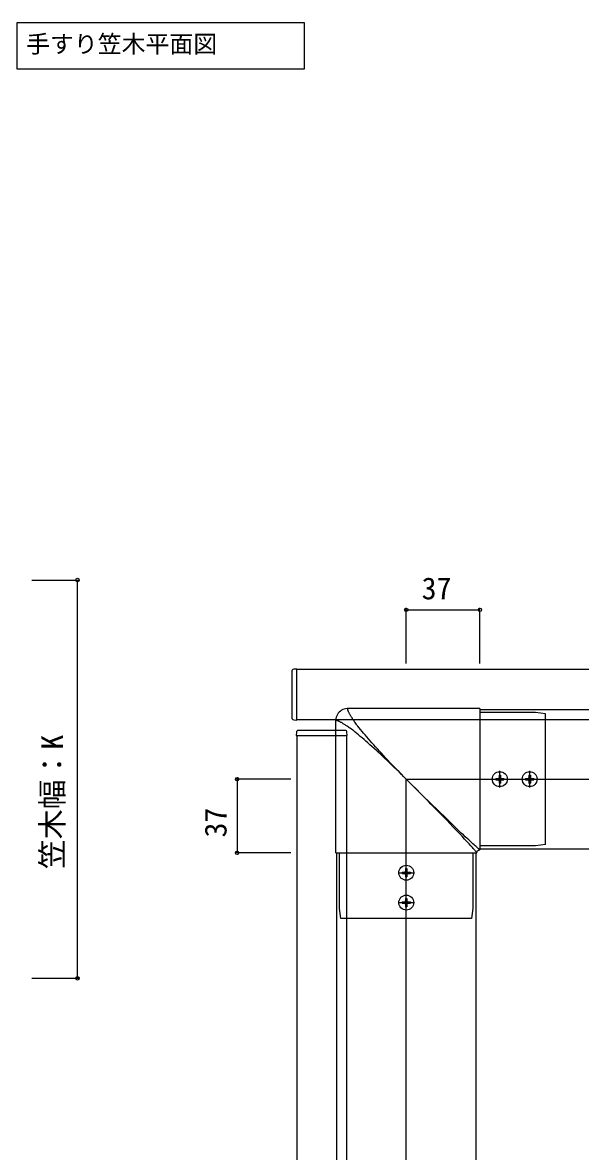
# Model space of a CAD drawing. Units: millimetres, scale not verified. Extents: x -875 to 875, y -1300 to 1294.
# Drawn here: x -19 to 262, y -577 to -10 of the extents above; entities that cross this region are included whole.
import ezdxf
from ezdxf.enums import TextEntityAlignment as Align

# ---------------------------------------------------------------- set-up
doc = ezdxf.new("R2010")
doc.units = ezdxf.units.MM
doc.header["$LTSCALE"] = 8
for name, color, linetype in [('0-1_USER1', 3, 'Continuous'), ('0-4_YKK_12', 2, 'Continuous'), ('0-5_YKK_13', 4, 'Continuous'), ('0-6_YKK_D', 6, 'Continuous'), ('0-8_YSS_K', 3, 'Continuous')]:
    doc.layers.add(name, color=color, linetype=linetype)
doc.styles.add('ＭＳ ゴシック', font='')
doc.styles.get('ＭＳ ゴシック').set_extended_font_data('MS Gothic')

msp = doc.modelspace()

# ---------------------------------------------------------------- linework, layer by layer
at = {"layer": '0-1_USER1'}
msp.add_lwpolyline([(-21.324, -33.14), (-21.324, -9.668), (122.918, -9.668), (122.918, -33.14)], close=True, dxfattribs=at)
at = {"layer": '0-4_YKK_12'}
for p, q in [((504.154, -334.6), (119.154, -334.6)), ((119.154, -359.6), (119.154, -334.6)), ((211.154, -354.6), (211.154, -424.6)), ((211.154, -354.6), (504.154, -354.6)), ((211.154, -424.6), (504.154, -424.6)), ((139.154, -426.6), (139.154, -1007.6))]:
    msp.add_line(p, q, dxfattribs=at)
for points in [[(119.154, -359.6), (138.719, -359.6), (504.154, -359.6)], [(119.154, -367.6), (138.654, -367.6), (144.154, -367.6), (144.154, -981.6)], [(119.154, -367.6), (119.154, -981.6), (139.154, -981.6), (144.154, -981.6)], [(139.154, -426.6), (209.154, -426.6), (209.154, -1007.6)]]:
    msp.add_lwpolyline(points, dxfattribs=at)
at = {"layer": '0-5_YKK_13'}
for p, q in [((119.154, -334.3), (117.593, -334.395)), ((119.154, -359.9), (119.154, -334.3)), ((116.654, -335.394), (116.654, -335.693)), ((116.654, -335.693), (116.654, -358.507)), ((211.154, -354.1), (144.654, -354.1)), ((211.154, -354.186), (211.154, -425.1)), ((239.154, -356.1), (211.154, -356.1)), ((244.154, -356.801), (239.154, -356.1)), ((244.154, -422.399), (244.154, -356.801)), ((116.654, -358.507), (116.654, -358.806)), ((117.593, -359.805), (119.154, -359.9)), ((138.654, -360.1), (138.654, -426.6)), ((118.949, -366.039), (118.854, -367.6)), ((120.247, -365.1), (119.947, -365.1)), ((143.36, -365.1), (143.061, -365.1)), ((144.454, -367.6), (144.358, -366.039)), ((221.154, -393.75), (221.154, -385.45)), ((236.154, -393.75), (236.154, -385.45)), ((217.004, -389.6), (225.304, -389.6)), ((219.104, -389.25), (219.104, -389.95)), ((219.104, -389.25), (220.304, -389.25)), ((219.104, -389.95), (220.304, -389.95)), ((220.804, -387.55), (221.504, -387.55)), ((220.804, -387.55), (220.804, -388.75)), ((220.804, -390.45), (220.804, -391.65)), ((221.504, -387.55), (221.504, -388.75)), ((221.504, -390.45), (221.504, -391.65)), ((222.004, -389.25), (223.204, -389.25)), ((222.004, -389.95), (223.204, -389.95)), ((223.204, -389.25), (223.204, -389.95)), ((232.004, -389.6), (240.304, -389.6)), ((234.104, -389.25), (234.104, -389.95)), ((234.104, -389.25), (235.304, -389.25)), ((234.104, -389.95), (235.304, -389.95)), ((235.804, -387.55), (236.504, -387.55)), ((235.804, -387.55), (235.804, -388.75)), ((235.804, -390.45), (235.804, -391.65)), ((236.504, -387.55), (236.504, -388.75)), ((236.504, -390.45), (236.504, -391.65)), ((237.004, -389.25), (238.204, -389.25)), ((237.004, -389.95), (238.204, -389.95)), ((238.204, -389.25), (238.204, -389.95)), ((220.804, -391.65), (221.504, -391.65)), ((235.804, -391.65), (236.504, -391.65)), ((190.047, -405.706), (187.719, -403.319)), ((192.306, -408.03), (190.047, -405.706)), ((194.481, -410.275), (192.306, -408.03)), ((197.577, -413.481), (194.481, -410.275)), ((200.695, -416.715), (197.577, -413.481)), ((203.786, -418.501), (202.827, -417.605)), ((204.652, -420.954), (203.478, -419.688)), ((205.687, -422.078), (204.652, -420.954)), ((206.273, -420.803), (205.508, -420.098)), ((206.589, -423.067), (205.687, -422.078)), ((206.976, -421.448), (206.273, -420.803)), ((207.364, -423.925), (206.589, -423.067)), ((207.62, -422.035), (206.976, -421.448)), ((207.813, -424.427), (207.364, -423.925)), ((208.207, -422.566), (207.62, -422.035)), ((208.209, -424.873), (207.813, -424.427)), ((208.552, -425.263), (208.209, -424.873)), ((210.304, -424.418), (209.992, -424.15)), ((239.154, -423.1), (211.154, -423.1)), ((244.154, -422.399), (239.154, -423.1)), ((138.739, -426.6), (209.654, -426.6)), ((140.654, -454.6), (140.654, -426.6)), ((207.654, -426.6), (207.654, -454.6)), ((172.104, -436.25), (172.104, -436.95)), ((172.104, -436.25), (173.304, -436.25)), ((173.804, -434.55), (174.504, -434.55)), ((173.804, -434.55), (173.804, -435.75)), ((174.154, -440.75), (174.154, -432.45)), ((174.504, -434.55), (174.504, -435.75)), ((175.004, -436.25), (176.204, -436.25)), ((176.204, -436.25), (176.204, -436.95)), ((170.004, -436.6), (178.304, -436.6)), ((172.104, -436.95), (173.304, -436.95)), ((173.804, -437.45), (173.804, -438.65)), ((173.804, -438.65), (174.504, -438.65)), ((174.504, -437.45), (174.504, -438.65)), ((175.004, -436.95), (176.204, -436.95)), ((174.154, -455.75), (174.154, -447.45)), ((170.004, -451.6), (178.304, -451.6)), ((172.104, -451.25), (172.104, -451.95)), ((172.104, -451.25), (173.304, -451.25)), ((172.104, -451.95), (173.304, -451.95)), ((173.804, -449.55), (174.504, -449.55)), ((173.804, -449.55), (173.804, -450.75)), ((173.804, -452.45), (173.804, -453.65)), ((174.504, -449.55), (174.504, -450.75)), ((174.504, -452.45), (174.504, -453.65)), ((175.004, -451.25), (176.204, -451.25)), ((175.004, -451.95), (176.204, -451.95)), ((176.204, -451.25), (176.204, -451.95)), ((141.355, -459.6), (140.654, -454.6)), ((173.804, -453.65), (174.504, -453.65)), ((207.654, -454.6), (206.952, -459.6)), ((206.952, -459.6), (141.355, -459.6))]:
    msp.add_line(p, q, dxfattribs=at)
for points in [[(145.046, -354.1), (144.374, -354.133), (143.682, -354.237), (142.988, -354.421), (142.309, -354.685), (141.66, -355.03), (141.053, -355.451), (140.5, -355.941), (140.008, -356.494), (139.587, -357.1), (139.242, -357.749), (138.977, -358.426), (138.793, -359.12), (138.687, -359.814), (138.654, -360.492)], [(149.103, -362.094), (148.781, -361.643), (148.473, -361.206), (148.179, -360.783), (147.898, -360.373), (147.63, -359.978), (147.376, -359.597), (147.134, -359.23), (146.905, -358.877), (146.689, -358.537), (146.485, -358.211), (146.293, -357.898), (146.113, -357.599), (145.945, -357.312), (145.788, -357.039), (145.643, -356.779), (145.509, -356.531), (145.387, -356.296), (145.275, -356.074), (145.174, -355.863), (145.084, -355.665), (145.004, -355.481), (144.937, -355.311), (144.88, -355.157), (144.834, -355.016), (144.798, -354.889), (144.77, -354.774), (144.751, -354.67), (144.739, -354.577), (144.735, -354.495), (144.737, -354.422), (144.745, -354.358), (144.758, -354.302), (144.777, -354.254), (144.801, -354.213), (144.829, -354.179), (144.861, -354.152), (144.898, -354.13), (144.938, -354.115), (144.981, -354.105)], [(144.981, -354.105), (145.028, -354.1), (145.079, -354.101)], [(138.684, -360.344), (138.668, -360.384), (138.658, -360.428), (138.654, -360.475), (138.655, -360.525)], [(147.612, -365.249), (147.287, -365.011), (146.648, -364.549), (146.197, -364.228), (145.759, -363.919), (145.336, -363.625), (144.927, -363.344), (144.532, -363.076), (144.151, -362.822), (143.784, -362.58), (143.43, -362.352), (143.091, -362.135), (142.765, -361.931), (142.452, -361.739), (142.152, -361.559), (141.866, -361.391), (141.593, -361.235), (141.332, -361.09), (141.085, -360.956), (140.85, -360.833), (140.627, -360.721), (140.417, -360.62), (140.219, -360.53), (140.034, -360.451), (139.865, -360.383), (139.71, -360.327), (139.57, -360.281), (139.442, -360.244), (139.327, -360.217), (139.224, -360.197), (139.131, -360.186), (139.049, -360.181), (138.976, -360.183), (138.911, -360.191), (138.856, -360.205), (138.808, -360.224), (138.767, -360.247), (138.733, -360.275), (138.705, -360.308), (138.684, -360.344)], [(149.802, -363.058), (149.331, -362.412), (149.103, -362.094)], [(118.854, -367.6), (138.654, -367.6), (144.454, -367.6)], [(143.061, -365.1), (138.654, -365.1), (120.247, -365.1)], [(172.94, -388.391), (171.73, -387.193), (170.523, -386.008), (169.321, -384.836), (168.126, -383.679), (166.937, -382.536), (165.758, -381.41), (164.592, -380.305), (163.441, -379.222), (162.305, -378.162), (161.187, -377.125), (160.085, -376.112), (159.002, -375.123), (157.938, -374.159), (156.894, -373.22), (155.87, -372.306), (154.866, -371.419), (153.883, -370.557), (152.922, -369.72), (151.982, -368.91), (151.064, -368.126), (150.168, -367.368), (149.294, -366.636), (148.442, -365.93), (147.612, -365.249)], [(174.154, -389.6), (172.944, -388.386), (171.747, -387.176), (170.562, -385.969), (169.39, -384.768), (168.232, -383.572), (167.089, -382.383), (165.964, -381.204), (164.859, -380.038), (163.776, -378.887), (162.716, -377.752), (161.679, -376.633), (160.665, -375.532), (159.677, -374.449), (158.713, -373.385), (157.774, -372.34), (156.86, -371.316), (155.972, -370.312), (155.11, -369.33), (154.274, -368.368), (153.464, -367.428), (152.68, -366.51), (151.922, -365.614), (151.19, -364.74), (150.483, -363.888), (149.802, -363.058)], [(187.719, -403.319), (186.534, -402.108), (185.337, -400.887), (184.129, -399.656), (182.91, -398.418), (181.682, -397.174), (180.444, -395.922), (179.199, -394.665), (177.948, -393.406), (176.694, -392.146), (175.436, -390.884), (174.172, -389.619)], [(201.269, -416.142), (197.72, -412.72), (194.132, -409.253), (190.329, -405.562), (186.385, -401.71), (182.35, -397.742), (178.267, -393.7)], [(203.478, -419.688), (202.158, -418.274), (200.695, -416.715)], [(202.827, -417.605), (201.804, -416.645), (201.269, -416.142)], [(205.508, -420.098), (204.679, -419.331), (203.786, -418.501)], [(209.21, -423.464), (208.736, -423.042), (208.207, -422.566)], [(209.992, -424.15), (209.628, -423.833), (209.21, -423.464)], [(209.654, -426.6), (209.677, -426.37), (209.741, -426.124), (209.852, -425.879), (210.009, -425.652), (210.206, -425.456), (210.433, -425.299), (210.678, -425.187), (210.923, -425.123), (211.154, -425.1)], [(211.154, -425.088), (211.119, -425.068), (211.073, -425.038), (211.016, -424.998), (210.949, -424.947), (210.87, -424.886), (210.78, -424.815), (210.679, -424.732), (210.566, -424.639), (210.441, -424.534), (210.304, -424.418)], [(209.642, -426.6), (209.622, -426.565), (209.592, -426.519), (209.551, -426.463), (209.501, -426.395), (209.44, -426.317), (209.368, -426.227), (209.286, -426.126), (209.192, -426.012), (209.088, -425.887), (208.972, -425.75), (208.844, -425.601), (208.552, -425.263)]]:
    msp.add_lwpolyline(points, dxfattribs=at)
for centre in [(221.154, -389.6), (236.154, -389.6), (174.154, -436.6), (174.154, -451.6)]:
    msp.add_circle(centre, 3.75, dxfattribs=at)
for centre, radius, start, end in [((117.654, -335.394), 1, 93.5, 180), ((117.654, -358.806), 1, 180, 266.5), ((119.947, -366.1), 1, 90, 176.5), ((143.36, -366.1), 1, 3.5, 90), ((220.304, -388.75), 0.5, 270, 0), ((220.304, -390.45), 0.5, 0, 90), ((222.004, -388.75), 0.5, 180, 270), ((222.004, -390.45), 0.5, 90, 180), ((235.304, -388.75), 0.5, 270, 0), ((235.304, -390.45), 0.5, 0, 90), ((237.004, -388.75), 0.5, 180, 270), ((237.004, -390.45), 0.5, 90, 180), ((173.304, -435.75), 0.5, 270, 0), ((175.004, -435.75), 0.5, 180, 270), ((173.304, -437.45), 0.5, 0, 90), ((175.004, -437.45), 0.5, 90, 180), ((173.304, -450.75), 0.5, 270, 0), ((173.304, -452.45), 0.5, 0, 90), ((175.004, -450.75), 0.5, 180, 270), ((175.004, -452.45), 0.5, 90, 180)]:
    msp.add_arc(centre, radius, start, end, dxfattribs=at)
at = {"layer": '0-6_YKK_D'}
for p, q in [((-14, -289.6), (10, -289.6)), ((9, -489.6), (9, -289.6)), ((174.154, -331.6), (174.154, -303.6)), ((174.154, -304.6), (211.154, -304.6)), ((211.154, -331.6), (211.154, -303.6)), ((116.154, -389.6), (88.154, -389.6)), ((89.154, -389.6), (89.154, -426.6)), ((116.154, -426.6), (88.154, -426.6)), ((-14, -489.6), (10, -489.6))]:
    msp.add_line(p, q, dxfattribs=at)
for centre in [(9, -289.6), (174.154, -304.6), (211.154, -304.6), (89.154, -389.6), (89.154, -426.6), (9, -489.6)]:
    msp.add_circle(centre, 0.875, dxfattribs=at)
at = {"layer": '0-8_YSS_K'}
msp.add_lwpolyline([(174.154, -1044.6), (174.154, -389.6), (504.154, -389.6)], dxfattribs=at)

# ---------------------------------------------------------------- texts
at = {"layer": '0-1_USER1', "style": 'ＭＳ ゴシック'}
msp.add_text('手すり笠木平面図', height=8.798, dxfattribs=at).set_placement((-16.862, -27.465), align=Align.BOTTOM_LEFT)
at = {"layer": '0-6_YKK_D', "style": 'ＭＳ ゴシック'}
msp.add_text('37', height=11, dxfattribs=at).set_placement((181.872, -302.6), align=Align.BOTTOM_LEFT)
for s, p in [('笠木幅：K', (5.04, -434.77)), ('37', (87.154, -418.881))]:
    msp.add_text(s, height=11, rotation=90, dxfattribs=at).set_placement(p, align=Align.BOTTOM_LEFT)

doc.saveas('drawing.dxf')
